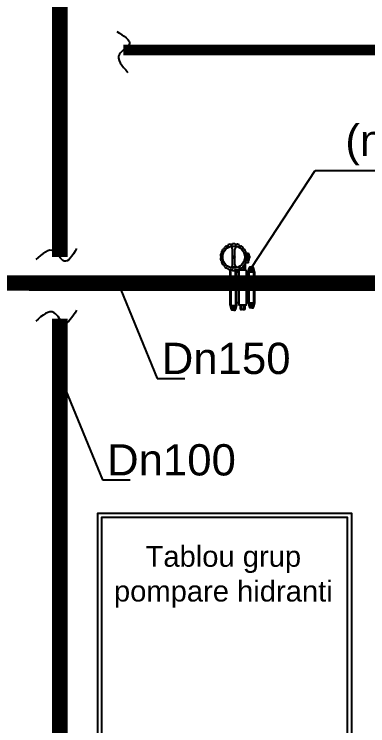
# Model space of a CAD drawing. Extents: x -6531732 to 89637, y -8915 to 32458.
# Drawn here: x 29517 to 31211, y 20692 to 24106 of the extents above; entities that cross this region are included whole.
import ezdxf

# ---------------------------------------------------------------- set-up
doc = ezdxf.new("R2010")
doc.units = 0
doc.linetypes.add('DASHED', pattern=[0.75, 0.5, -0.25])
for name, color, linetype, lineweight in [('SAN-MC-COLD WATER', 5, 'Continuous', 30), ('SAN-MC-HIDRANT', 1, 'HE_LINE', 25), ('SAN-MC-VALVE', 7, 'Continuous', 5)]:
    doc.layers.add(name, color=color, linetype=linetype, lineweight=lineweight)
doc.layers.add('SAN-MC-TEXT', color=7, linetype='Continuous')
doc.styles.get("Standard").update_dxf_attribs({"font": 'arial.ttf'})
doc.linetypes.add('HE_LINE', pattern='A,300,-250,["HE",Standard,S=0.5,R=0,X=-100.5,Y=-30.5],-100', length=650)
doc.linetypes.add('PSI_LINE', pattern='A,300,-150,["PSI",Standard,S=0.5,R=0,X=-130,Y=-30],-5', length=455)
doc.dimstyles.get("Standard").update_dxf_attribs({"dimtxt": 0.18, "dimasz": 0.18, "dimexe": 0.18, "dimexo": 0.0625, "dimgap": 0.09, "dimtad": 0, "dimtih": 1, "dimtoh": 1, "dimdec": 4, "dimzin": 0, "dimdsep": 46, "dimtxsty": 'Standard', "dimcen": 0.09, "dimadec": 0, "dimazin": 0, "dimtfac": 1, "dimtdec": 4, "dimtofl": 0, "dimtmove": 0, "dimatfit": 3, "dimfxl": 1, "dimtolj": 1, "dimtzin": 0, "dimarcsym": 0})

# ---------------------------------------------------------------- blocks, each defined once
blk = doc.blocks.new('12')
at = {"layer": 'SAN-MC-TEXT'}
for p, q in [((-0.1158, 0.206, 1.4273), (-0.1157, 0.2058, 1.4273)), ((-0.1055, 0.2079, 1.4273), (-0.1055, 0.2074, 1.4273)), ((-0.094, 0.2079, 1.4273), (-0.094, 0.2076, 1.4273)), ((-0.0837, 0.206, 1.4273), (-0.0838, 0.2056, 1.4273)), ((-0.1569, 0.1716, 1.4273), (-0.1565, 0.1714, 1.4273)), ((-0.1512, 0.1815, 1.4273), (-0.1509, 0.1814, 1.4273)), ((-0.1444, 0.1895, 1.4273), (-0.1441, 0.1892, 1.4273)), ((-0.1357, 0.1969, 1.4273), (-0.1355, 0.1967, 1.4273)), ((-0.1266, 0.2021, 1.4273), (-0.1264, 0.2017, 1.4273)), ((-0.1055, 0.1075, 1.4273), (-0.1055, 0.1829, 1.4273)), ((-0.094, 0.1075, 1.4273), (-0.094, 0.1829, 1.4273)), ((-0.073, 0.2021, 1.4273), (-0.0731, 0.2019, 1.4273)), ((-0.0639, 0.1969, 1.4273), (-0.0641, 0.1965, 1.4273)), ((-0.0551, 0.1895, 1.4273), (-0.0553, 0.1893, 1.4273)), ((-0.0484, 0.1815, 1.4273), (-0.0487, 0.1813, 1.4273)), ((-0.0426, 0.1716, 1.4273), (-0.0429, 0.1715, 1.4273)), ((-0.1625, 0.1505, 1.4273), (-0.1622, 0.1504, 1.4273)), ((-0.1625, 0.14, 1.4273), (-0.162, 0.14, 1.4273)), ((-0.0321, 0.1623, 1.4273), (-0.0408, 0.1623, 1.4273)), ((-0.039, 0.1617, 1.4273), (-0.0395, 0.1616, 1.4273)), ((-0.0227, 0.1452, 1.4273), (-0.0384, 0.1452, 1.4273)), ((-0.0371, 0.14, 1.4273), (-0.0375, 0.14, 1.4273)), ((-0.0371, 0.1505, 1.4273), (-0.0373, 0.1504, 1.4273)), ((-0.0227, 0.1509, 1.4273), (-0.0363, 0.1509, 1.4273)), ((-0.0227, 0.1395, 1.4273), (-0.0363, 0.1395, 1.4273)), ((-0.0264, 0.1509, 1.4273), (-0.0264, 0.1566, 1.4273)), ((-0.0264, 0.1281, 1.4273), (-0.0264, 0.1395, 1.4273)), ((-0.0227, 0.1395, 1.4273), (-0.0227, 0.1509, 1.4273)), ((-0.1605, 0.1287, 1.4273), (-0.1602, 0.1288, 1.4273)), ((-0.1569, 0.1188, 1.4273), (-0.1566, 0.119, 1.4273)), ((-0.1512, 0.1089, 1.4273), (-0.1508, 0.1092, 1.4273)), ((-0.0898, 0.0987, 0.7136), (-0.0913, 0.1055, 0.7136)), ((-0.0512, 0.1076, 1.4273), (-0.0512, 0.0844, 1.4273)), ((-0.0484, 0.1089, 1.4273), (-0.0486, 0.1091, 1.4273)), ((-0.0455, 0.1108, 1.4273), (-0.0455, 0.0844, 1.4273)), ((-0.0426, 0.1188, 1.4273), (-0.043, 0.1191, 1.4273)), ((-0.0284, 0.1184, 1.4273), (-0.0422, 0.1184, 1.4273)), ((-0.0284, 0.1281, 1.4273), (-0.0408, 0.1281, 1.4273)), ((-0.0264, 0.1281, 1.4273), (-0.0408, 0.1281, 1.4273)), ((-0.039, 0.1287, 1.4273), (-0.0393, 0.1288, 1.4273)), ((-0.0284, 0.1184, 1.4273), (-0.0284, 0.1281, 1.4273)), ((-0.1444, 0.1009, 1.4273), (-0.1442, 0.1011, 1.4273)), ((-0.1357, 0.0935, 1.4273), (-0.1354, 0.0939, 1.4273)), ((-0.1266, 0.0883, 1.4273), (-0.1265, 0.0885, 1.4273)), ((-0.113, 0.0853, 0.7136), (-0.1164, 0.0778, 0.7136)), ((-0.1162, -0.0856), (-0.1164, 0.0778, 0.7136)), ((-0.1158, 0.0844, 1.4273), (-0.1157, 0.0848, 1.4273)), ((-0.1125, -0.0864), (-0.113, 0.0853, 0.7136)), ((-0.1102, 0.0977, 0.7136), (-0.0933, 0.0977, 0.7136)), ((-0.1055, 0.0826, 1.4273), (-0.1055, 0.0828, 1.4273)), ((-0.094, 0.0826, 1.4273), (-0.094, 0.083, 1.4273)), ((-0.0901, -0.0864), (-0.0905, 0.0845, 0.7136)), ((-0.0902, 0.0846, 0.7136), (-0.0871, 0.0778, 0.7136)), ((-0.0869, 0.0845, 0.7136), (-0.0864, -0.0856)), ((-0.0741, 0.073, 0.7136), (-0.0869, 0.073, 0.7136)), ((-0.0837, 0.0844, 1.4273), (-0.0838, 0.0846, 1.4273)), ((-0.073, 0.0883, 1.4273), (-0.0731, 0.0887, 1.4273)), ((-0.0684, 0.0925, 1.4273), (-0.0684, 0.0844, 1.4273)), ((-0.0639, 0.0935, 1.4273), (-0.064, 0.0937, 1.4273)), ((-0.0626, 0.093, 1.4273), (-0.0626, 0.0844, 1.4273)), ((-0.0551, 0.1009, 1.4273), (-0.0554, 0.1012, 1.4273)), ((-0.0302, 0.073, 0.7136), (-0.0398, 0.073, 0.7136)), ((-0.0298, -0.0741), (-0.0298, 0.0741)), ((-0.0297, 0.075), (-0.0254, 0.095)), ((-0.0261, 0.0749), (-0.0295, 0.0673)), ((-0.0261, -0.0749), (-0.0261, 0.0749)), ((-0.0261, 0.0749), (-0.0037, 0.0749)), ((-0.0126, 0.0975), (-0.0222, 0.0975)), ((-0.0176, 0.0918), (-0.0203, 0.0871)), ((-0.0203, 0.0871), (-0.0176, 0.0824)), ((-0.0122, 0.0919), (-0.0176, 0.0918)), ((-0.0176, 0.0824), (-0.0121, 0.0824)), ((-0.0126, 0.0975), (-0.0075, 0.0975)), ((-0.0094, 0.0871), (-0.0122, 0.0919)), ((-0.0121, 0.0824), (-0.0094, 0.0871)), ((-0.0001, 0.075), (-0.0044, 0.095)), ((-0.0037, -0.0749), (-0.0037, 0.0749)), ((-0.0037, 0.0749), (-0.0002, 0.0673)), ((0, 0.0741), (0, -0.0741)), ((-0.0261, -0.0749), (-0.0295, -0.0673)), ((-0.0037, -0.0749), (-0.0002, -0.0673)), ((-0.1161, -0.0865), (-0.1118, -0.1065)), ((-0.1125, -0.0864), (-0.116, -0.0788)), ((-0.1125, -0.0864), (-0.0901, -0.0864)), ((-0.104, -0.094), (-0.1067, -0.0988)), ((-0.1067, -0.0988), (-0.104, -0.1035)), ((-0.0986, -0.094), (-0.104, -0.094)), ((-0.0958, -0.0987), (-0.0986, -0.094)), ((-0.0985, -0.1035), (-0.0958, -0.0987)), ((-0.0865, -0.0865), (-0.0908, -0.1065)), ((-0.0901, -0.0864), (-0.0867, -0.0788)), ((-0.0736, -0.0741), (-0.0864, -0.0741)), ((-0.0679, -0.1034, 0.7136), (-0.0679, -0.0855, 0.7136)), ((-0.0622, -0.1034, 0.7136), (-0.0622, -0.0855, 0.7136)), ((-0.0508, -0.1034, 0.7136), (-0.0508, -0.0855, 0.7136)), ((-0.0451, -0.1034, 0.7136), (-0.0451, -0.0855, 0.7136)), ((-0.0298, -0.0741), (-0.0394, -0.0741)), ((-0.0297, -0.075), (-0.0254, -0.095)), ((-0.0261, -0.0749), (-0.0037, -0.0749)), ((-0.0126, -0.0975), (-0.0222, -0.0975)), ((-0.0176, -0.0825), (-0.0203, -0.0873)), ((-0.0203, -0.0873), (-0.0176, -0.092)), ((-0.0122, -0.0825), (-0.0176, -0.0825)), ((-0.0176, -0.092), (-0.0121, -0.0919)), ((-0.0126, -0.0975), (-0.0075, -0.0975)), ((-0.0094, -0.0872), (-0.0122, -0.0825)), ((-0.0121, -0.0919), (-0.0094, -0.0872)), ((-0.0001, -0.075), (-0.0044, -0.095)), ((-0.099, -0.109), (-0.1087, -0.109)), ((-0.104, -0.1035), (-0.0985, -0.1035)), ((-0.099, -0.109), (-0.0939, -0.109)), ((-0.0485, -0.1069, 0.7136), (-0.0645, -0.1069, 0.7136))]:
    blk.add_line(p, q, dxfattribs=at)
at = {"layer": 'SAN-MC-TEXT', "elevation": 0.7136}
blk.add_lwpolyline([(-0.0398, 0.0844), (-0.0394, -0.0855), (-0.0736, -0.0855), (-0.0741, 0.0844)], close=True, dxfattribs=at)
at = {"layer": 'SAN-MC-TEXT'}
for centre, radius in [((-0.0998, 0.1452, 1.4273), 0.0528), ((-0.0998, 0.1452, 1.4273), 0.00514), ((-0.0149, 0.0872), 0.00847), ((-0.0149, 0.0872), 0.00635), ((-0.1013, -0.0987), 0.00847), ((-0.1013, -0.0987), 0.00635), ((-0.0149, -0.0872), 0.00847), ((-0.0149, -0.0872), 0.00635)]:
    blk.add_circle(centre, radius, dxfattribs=at)
for centre, radius, start, end in [((-0.0998, 0.1452, 1.4273), 0.0642, 106.0904, 113.9096), ((-0.1172, 0.2056, 1.4273), 0.00143, 20, 106.0904), ((-0.1144, 0.2063, 1.4273), 0.00143, 200, 283.475), ((-0.0998, 0.1452, 1.4273), 0.0614, 96.5141, 103.475), ((-0.1069, 0.2076, 1.4273), 0.00143, 276.5141, 5.2119), ((-0.104, 0.2079, 1.4273), 0.00143, 93.9096, 185.2119), ((-0.0998, 0.1452, 1.4273), 0.0642, 86.0904, 93.9096), ((-0.0955, 0.2079, 1.4273), 0.00143, 0, 86.0904), ((-0.0926, 0.2076, 1.4273), 0.00143, 180, 263.475), ((-0.0998, 0.1452, 1.4273), 0.0614, 76.5141, 83.475), ((-0.0851, 0.2063, 1.4273), 0.00143, 256.5141, 345.2119), ((-0.0824, 0.2056, 1.4273), 0.00143, 73.9096, 165.2119), ((-0.0998, 0.1452, 1.4273), 0.0642, 66.0904, 73.9096), ((-0.1562, 0.1728, 1.4273), 0.00143, 153.9096, 245.2119), ((-0.0998, 0.1452, 1.4273), 0.0642, 146.0904, 153.9096), ((-0.1574, 0.1702, 1.4273), 0.00143, 336.5141, 65.2119), ((-0.1519, 0.1803, 1.4273), 0.00143, 60, 146.0904), ((-0.1502, 0.1826, 1.4273), 0.00143, 240, 323.475), ((-0.0998, 0.1452, 1.4273), 0.0614, 136.5141, 143.475), ((-0.1433, 0.1905, 1.4273), 0.00143, 133.9096, 225.2119), ((-0.0998, 0.1452, 1.4273), 0.0642, 126.0904, 133.9096), ((-0.1453, 0.1884, 1.4273), 0.00143, 316.5141, 45.2119), ((-0.1368, 0.196, 1.4273), 0.00143, 40, 126.0904), ((-0.1344, 0.1976, 1.4273), 0.00143, 220, 303.475), ((-0.0998, 0.1452, 1.4273), 0.0614, 116.5141, 123.475), ((-0.1278, 0.2014, 1.4273), 0.00143, 296.5141, 25.2119), ((-0.1252, 0.2026, 1.4273), 0.00143, 113.9096, 205.2119), ((-0.1169, 0.1829, 1.4273), 0.0114, 0, 114.4433), ((-0.0826, 0.1829, 1.4273), 0.0114, 65.5567, 180), ((-0.0743, 0.2026, 1.4273), 0.00143, 340, 66.0904), ((-0.0717, 0.2014, 1.4273), 0.00143, 160, 243.475), ((-0.0998, 0.1452, 1.4273), 0.0614, 56.5141, 63.475), ((-0.0651, 0.1976, 1.4273), 0.00143, 236.5141, 325.2119), ((-0.0628, 0.196, 1.4273), 0.00143, 53.9096, 145.2119), ((-0.0998, 0.1452, 1.4273), 0.0642, 46.0904, 53.9096), ((-0.0542, 0.1884, 1.4273), 0.00143, 140, 223.475), ((-0.0562, 0.1905, 1.4273), 0.00143, 320, 46.0904), ((-0.0998, 0.1452, 1.4273), 0.0614, 36.5141, 43.475), ((-0.0493, 0.1826, 1.4273), 0.00143, 216.5141, 305.2119), ((-0.0476, 0.1803, 1.4273), 0.00143, 33.9096, 125.2119), ((-0.0998, 0.1452, 1.4273), 0.0642, 26.0904, 33.9096), ((-0.0422, 0.1702, 1.4273), 0.00143, 120, 203.475), ((-0.0434, 0.1728, 1.4273), 0.00143, 300, 26.0904), ((-0.0998, 0.1452, 1.4273), 0.0642, 166.0904, 173.9096), ((-0.1622, 0.1519, 1.4273), 0.00143, 173.9096, 260), ((-0.1622, 0.1386, 1.4273), 0.00143, 94.7881, 186.0904), ((-0.0998, 0.1452, 1.4273), 0.0642, 186.0904, 193.9096), ((-0.1624, 0.1414, 1.4273), 0.00143, 274.7881, 3.4859), ((-0.1624, 0.149, 1.4273), 0.00143, 356.525, 80), ((-0.1607, 0.1603, 1.4273), 0.00143, 74.7881, 166.0904), ((-0.0998, 0.1452, 1.4273), 0.0614, 176.525, 183.4859), ((-0.16, 0.1631, 1.4273), 0.00143, 254.7881, 343.4859), ((-0.0998, 0.1452, 1.4273), 0.0614, 156.5141, 163.475), ((-0.0998, 0.1452, 1.4273), 0.0614, 16.5141, 23.475), ((-0.0395, 0.1631, 1.4273), 0.00143, 196.5141, 285.2119), ((-0.0388, 0.1603, 1.4273), 0.00143, 13.9096, 105.2119), ((-0.0371, 0.149, 1.4273), 0.00143, 100, 183.475), ((-0.0998, 0.1452, 1.4273), 0.0614, 356.5141, 3.475), ((-0.0371, 0.1414, 1.4273), 0.00143, 176.5141, 265.2119), ((-0.0998, 0.1452, 1.4273), 0.0642, 6.0904, 13.9096), ((-0.0998, 0.1452, 1.4273), 0.0642, 346.0904, 353.9096), ((-0.0373, 0.1386, 1.4273), 0.00143, 353.9096, 85.2119), ((-0.0373, 0.1519, 1.4273), 0.00143, 280, 6.0904), ((-0.0321, 0.1566, 1.4273), 0.00571, 0, 90), ((-0.1607, 0.1301, 1.4273), 0.00143, 193.9096, 280), ((-0.16, 0.1274, 1.4273), 0.00143, 16.525, 100), ((-0.0998, 0.1452, 1.4273), 0.0614, 196.5141, 203.475), ((-0.1562, 0.1176, 1.4273), 0.00143, 120, 206.0904), ((-0.0998, 0.1452, 1.4273), 0.0642, 206.0904, 213.9096), ((-0.1574, 0.1202, 1.4273), 0.00143, 300, 23.475), ((-0.1519, 0.1102, 1.4273), 0.00143, 213.9096, 305.2119), ((-0.1502, 0.1078, 1.4273), 0.00143, 36.5141, 125.2119), ((-0.0998, 0.1452, 1.4273), 0.0614, 216.5141, 223.475), ((-0.1453, 0.102, 1.4273), 0.00143, 320, 43.475), ((-0.1169, 0.1075, 1.4273), 0.0114, 245.5567, 0), ((-0.1018, 0.0977, 0.7136), 0.00847, 117.8451, 175.8538), ((-0.0944, 0.1048, 0.7136), 0.00321, 12.1139, 90), ((-0.0826, 0.1075, 1.4273), 0.0114, 180, 294.4433), ((-0.0542, 0.102, 1.4273), 0.00143, 136.5141, 225.2119), ((-0.0998, 0.1452, 1.4273), 0.0614, 316.5141, 323.475), ((-0.0493, 0.1078, 1.4273), 0.00143, 60, 143.475), ((-0.0476, 0.1102, 1.4273), 0.00143, 240, 326.0904), ((-0.0998, 0.1452, 1.4273), 0.0642, 326.0904, 333.9096), ((-0.0422, 0.1202, 1.4273), 0.00143, 156.5141, 245.2119), ((-0.0998, 0.1452, 1.4273), 0.0614, 336.5141, 343.475), ((-0.0434, 0.1176, 1.4273), 0.00143, 333.9096, 65.2119), ((-0.0396, 0.1274, 1.4273), 0.00143, 80, 163.475), ((-0.0388, 0.1301, 1.4273), 0.00143, 260, 346.0904), ((-0.1433, 0.1, 1.4273), 0.00143, 140, 226.0904), ((-0.0998, 0.1452, 1.4273), 0.0642, 226.0904, 233.9096), ((-0.1368, 0.0945, 1.4273), 0.00143, 233.9096, 325.2119), ((-0.1344, 0.0928, 1.4273), 0.00143, 56.5141, 145.2119), ((-0.0998, 0.1452, 1.4273), 0.0614, 236.5141, 243.475), ((-0.1278, 0.089, 1.4273), 0.00143, 340, 63.475), ((-0.1252, 0.0878, 1.4273), 0.00143, 160, 246.0904), ((-0.0998, 0.1452, 1.4273), 0.0642, 246.0904, 253.9096), ((-0.1172, 0.0849, 1.4273), 0.00143, 253.9096, 345.2119), ((-0.1144, 0.0841, 1.4273), 0.00143, 76.5141, 165.2119), ((-0.0998, 0.1452, 1.4273), 0.0614, 256.5141, 263.475), ((-0.1069, 0.0828, 1.4273), 0.00143, 0, 83.475), ((-0.104, 0.0826, 1.4273), 0.00143, 180, 266.0904), ((-0.0998, 0.1452, 1.4273), 0.0642, 266.0904, 273.9096), ((-0.0955, 0.0826, 1.4273), 0.00143, 273.9096, 5.2119), ((-0.0926, 0.0828, 1.4273), 0.00143, 96.5141, 185.2119), ((-0.0998, 0.1452, 1.4273), 0.0614, 276.5141, 283.475), ((-0.0915, 0.0845, 0.7136), 0.00458, 0, 12.1139), ((-0.0851, 0.0841, 1.4273), 0.00143, 20, 103.475), ((-0.0824, 0.0849, 1.4273), 0.00143, 200, 286.0904), ((-0.0998, 0.1452, 1.4273), 0.0642, 286.0904, 293.9096), ((-0.0743, 0.0878, 1.4273), 0.00143, 293.9096, 25.2119), ((-0.0717, 0.089, 1.4273), 0.00143, 116.5141, 205.2119), ((-0.0998, 0.1452, 1.4273), 0.0614, 296.5141, 303.475), ((-0.0651, 0.0928, 1.4273), 0.00143, 40, 123.475), ((-0.0628, 0.0945, 1.4273), 0.00143, 220, 306.0904), ((-0.0998, 0.1452, 1.4273), 0.0642, 306.0904, 313.9096), ((-0.0562, 0.1, 1.4273), 0.00143, 313.9096, 45.2119), ((-0.0252, 0.0741), 0.00458, 167.8861, 180), ((-0.0222, 0.0943), 0.00321, 90, 167.8861), ((-0.0075, 0.0943), 0.00321, 12.1139, 90), ((-0.1116, -0.0856), 0.00458, 180, 192.1139), ((-0.091, -0.0856), 0.00458, 347.8861, 0), ((-0.0252, -0.0741), 0.00458, 180, 192.1139), ((-0.0222, -0.0943), 0.00321, 192.1139, 270), ((-0.0075, -0.0943), 0.00321, 270, 347.8861), ((-0.0046, -0.0741), 0.00458, 347.8861, 0), ((-0.1087, -0.1058), 0.00321, 192.1139, 270), ((-0.0939, -0.1058), 0.00321, 270, 347.8861), ((-0.0645, -0.1034, 0.7136), 0.00343, 180, 270), ((-0.0588, -0.1034, 0.7136), 0.00343, 180, 270), ((-0.0542, -0.1034, 0.7136), 0.00343, 270, 0), ((-0.0485, -0.1034, 0.7136), 0.00343, 270, 0)]:
    blk.add_arc(centre, radius, start, end, dxfattribs=at)

msp = doc.modelspace()

# ---------------------------------------------------------------- linework, layer by layer
at = {"layer": 'SAN-MC-COLD WATER'}
msp.add_lwpolyline([(37482.8, 23934.2, 50, 50, 0), (30040.5, 23934.2, 50, 50, 0)], format="xyseb", dxfattribs=at)
at = {"layer": 'SAN-MC-COLD WATER', "const_width": 50}
msp.add_lwpolyline([(38743.4, 23934.2), (30040.5, 23934.2)], dxfattribs=at)
at = {"layer": 'SAN-MC-HIDRANT', "color": 140, "linetype": 'PSI_LINE', "ltscale": 2, "const_width": 75}
for points in [[(29735.5, 22940.2), (29735.5, 24130.3, -0.414214), (29835.5, 24230.3), (35614.9, 24233)], [(29635.5, 16051.2, 0.414214), (29735.5, 16151.2), (29735.5, 22644.8)]]:
    msp.add_lwpolyline(points, format="xyb", dxfattribs=at)
at = {"layer": 'SAN-MC-HIDRANT', "color": 6, "linetype": 'DASHED', "ltscale": 500, "const_width": 75}
msp.add_lwpolyline([(27073.9, 22584.6), (27073.9, 22768.1, -0.414214), (27123.9, 22818.1), (31246.2, 22814.8)], format="xyb", dxfattribs=at)
at = {"layer": 'SAN-MC-TEXT'}
for points in [[(31134.4, 20246.4), (31134.4, 21710.5), (29916.2, 21710.5), (29916.2, 20246.4)], [(31114.4, 20266.4), (31114.4, 21690.5), (29936.2, 21690.5), (29936.2, 20266.4)]]:
    msp.add_lwpolyline(points, close=True, dxfattribs=at)
for points in [[(30009, 24022.6), (30069.1, 23962.5), (30021.2, 23914.5), (30061.7, 23826.7)], [(29816.3, 22981.3), (29756.1, 22921.1), (29708.2, 22969.1), (29620.4, 22928.5)], [(29816.3, 22685.9), (29756.1, 22625.7), (29708.2, 22673.7), (29620.4, 22633.1)]]:
    msp.add_spline(points, degree=3, dxfattribs=at)

# ---------------------------------------------------------------- block references
at = {"layer": 'SAN-MC-VALVE', "xscale": 1000, "yscale": 1000, "zscale": 1000}
msp.add_blockref('12', (30668.9, 22795.3, -371.5), dxfattribs=at)

# ---------------------------------------------------------------- texts
at = {"layer": 'SAN-MC-TEXT'}
for s, p in [(' Dn150', (30165.9, 22379.5)), (' Dn100', (29903.9, 21892.8))]:
    msp.add_text(s, height=150, dxfattribs=at).set_placement(p)
at = {"layer": 'SAN-MC-TEXT', "attachment_point": 1}
for s, insert, char_height, width in [('\\pxqc;VTf 6"\\P(normal inchis)', (30484.4, 23825.9), 150, 2612.917), ('\\A1;\\pxqc;Tablou grup pompare hidranti', (29921.5, 21554.7), 100, 1195.555)]:
    msp.add_mtext(s, dxfattribs=dict(at, insert=insert, char_height=char_height, width=width))

# ---------------------------------------------------------------- leaders
at = {"layer": 'SAN-MC-TEXT'}
for points, override in [([(30656.3, 22892.8, 356.8), (30958.8, 23356.4, 356.8), (31780.2, 23356.4, 356.8)], {"dimasz": 0.15, "dimgap": 0.04}), ([(30014, 22818), (30201.8, 22358.7), (30334.3, 22358.7)], {"dimasz": 0.2, "dimgap": 0.009}), ([(29752, 22331.2), (29939.9, 21872), (30072.4, 21872)], {"dimasz": 0.2, "dimgap": 0.009})]:
    msp.add_leader(points, dimstyle='Standard', override=override, dxfattribs=at)

doc.saveas('drawing.dxf')
